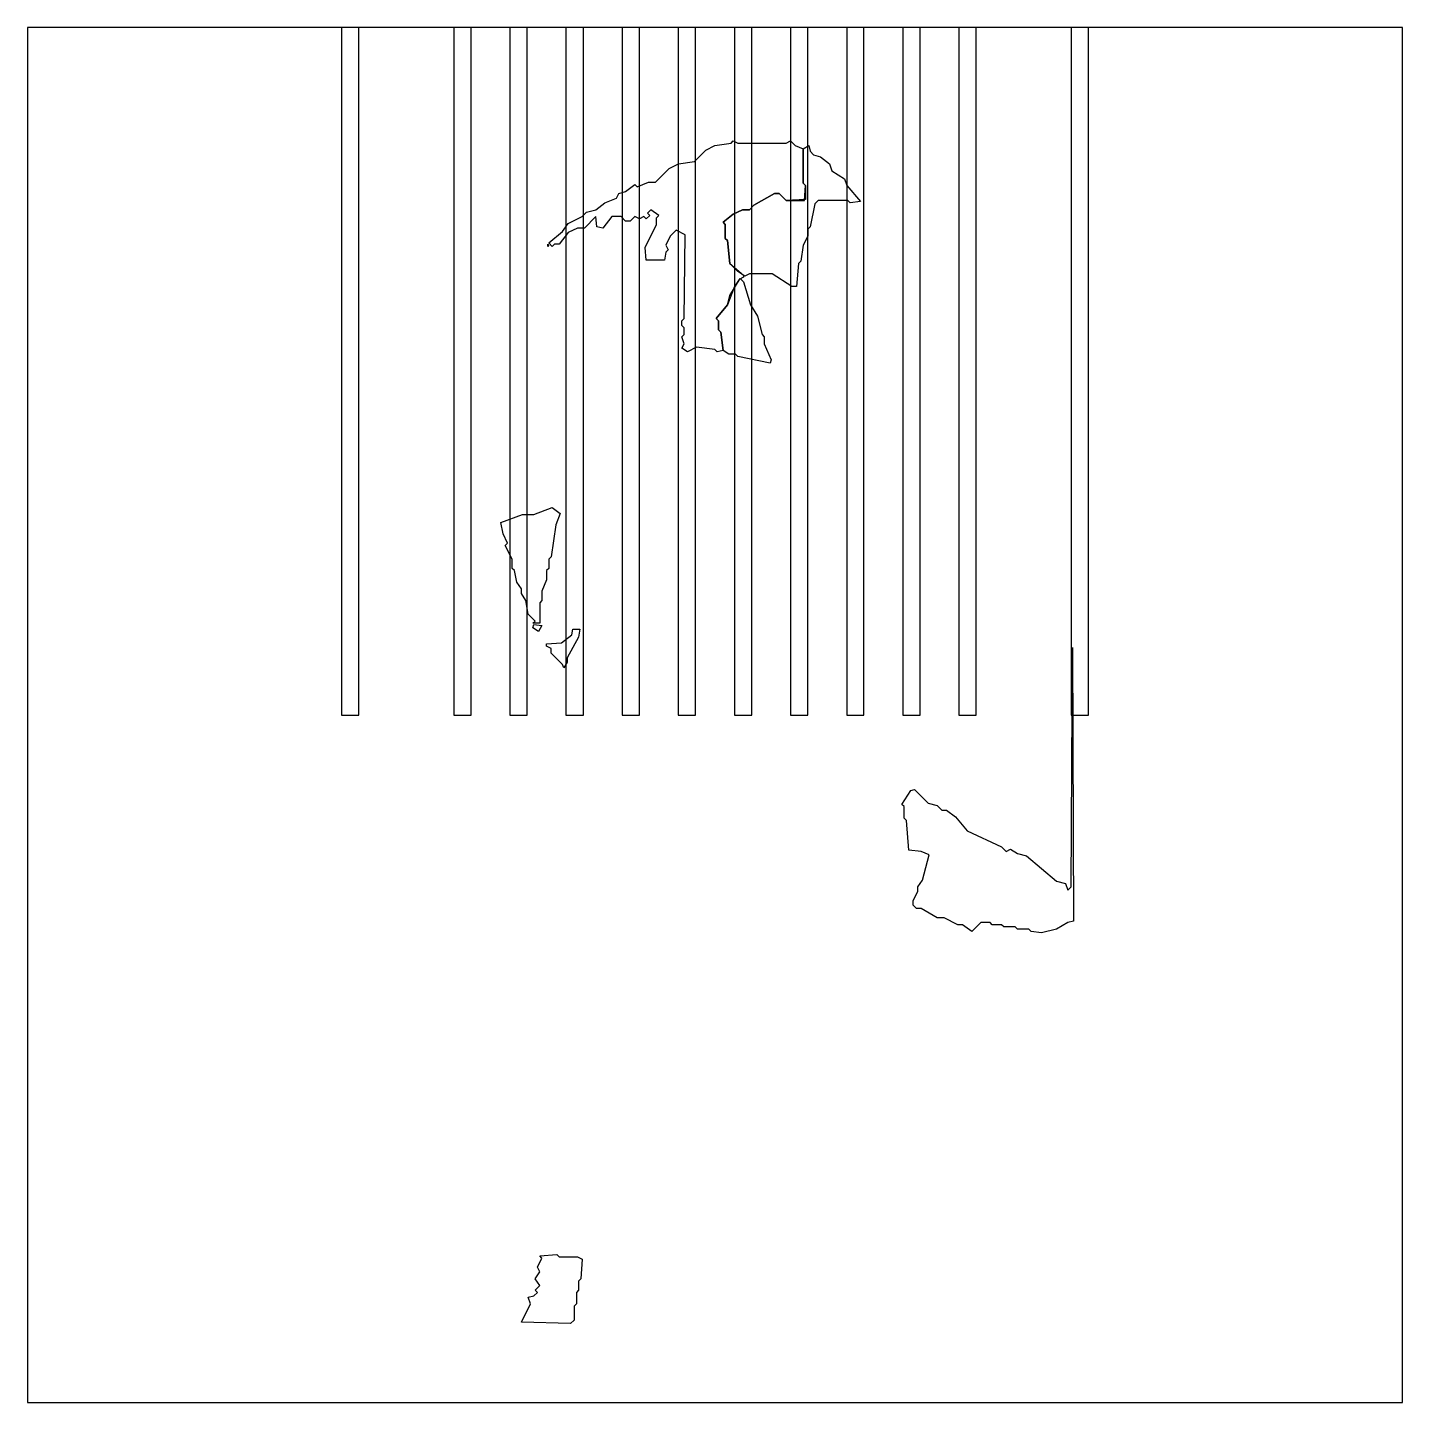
# Model space of a CAD drawing. Header units: millimetres. Extents: x 0 to 283, y 0 to 283.
import ezdxf

# ---------------------------------------------------------------- set-up
doc = ezdxf.new("R2010")
doc.units = ezdxf.units.MM
for name, color, linetype in [('CUT_OUTLINE', 5, 'Continuous'), ('CUT_SLOT', 1, 'Continuous'), ('ENG_D', 3, 'Continuous'), ('ENG_K', 2, 'Continuous'), ('ENG_L', 4, 'Continuous')]:
    doc.layers.add(name, color=color, linetype=linetype)

msp = doc.modelspace()

# ---------------------------------------------------------------- linework, layer by layer
at = {"layer": 'CUT_OUTLINE'}
msp.add_lwpolyline([(0, 0), (282.84, 0), (282.84, 282.84), (0, 282.84), (0, 0)], close=True, dxfattribs=at)
at = {"layer": 'CUT_SLOT'}
for points in [[(64.58, 141.42), (68.15, 141.42), (68.15, 282.84), (64.58, 282.84), (64.58, 141.42)], [(87.68, 141.42), (91.24, 141.42), (91.24, 282.84), (87.68, 282.84), (87.68, 141.42)], [(99.22, 141.42), (102.79, 141.42), (102.79, 282.84), (99.22, 282.84), (99.22, 141.42)], [(110.77, 141.42), (114.34, 141.42), (114.34, 282.84), (110.77, 282.84), (110.77, 141.42)], [(122.32, 141.42), (125.88, 141.42), (125.88, 282.84), (122.32, 282.84), (122.32, 141.42)], [(133.87, 141.42), (137.43, 141.42), (137.43, 282.84), (133.87, 282.84), (133.87, 141.42)], [(145.41, 141.42), (148.98, 141.42), (148.98, 282.84), (145.41, 282.84), (145.41, 141.42)], [(156.96, 141.42), (160.52, 141.42), (160.52, 282.84), (156.96, 282.84), (156.96, 141.42)], [(168.51, 141.42), (172.07, 141.42), (172.07, 282.84), (168.51, 282.84), (168.51, 141.42)], [(180.05, 141.42), (183.62, 141.42), (183.62, 282.84), (180.05, 282.84), (180.05, 141.42)], [(191.6, 141.42), (195.16, 141.42), (195.16, 282.84), (191.6, 282.84), (191.6, 141.42)], [(214.69, 141.42), (218.26, 141.42), (218.26, 282.84), (214.69, 282.84), (214.69, 141.42)]]:
    msp.add_lwpolyline(points, close=True, dxfattribs=at)
at = {"layer": 'ENG_D'}
for points in [[(135.06, 217.79), (134.59, 219.2), (135.06, 219.67), (135.06, 221.09), (134.59, 221.56), (134.59, 222.5), (135.06, 222.97), (135.29, 240.18), (133.41, 241.12), (132.23, 239.94), (131.29, 238.06), (131.76, 237.12), (131.29, 236.65), (131.05, 235), (127.28, 235), (127.04, 237.59), (129.4, 242.3), (129.4, 243.72), (129.87, 244.19), (128.22, 245.37), (127.51, 244.66), (127.99, 244.19), (127.28, 243.48), (126.81, 243.95), (125.87, 243.48), (124.92, 243.95), (123.98, 243.01), (123.04, 243.01), (122.09, 243.95), (120.21, 243.95), (118.32, 241.59), (117.14, 241.83), (116.91, 243.95), (114.55, 241.59), (113.14, 241.59), (111.25, 240.65), (109.37, 238.29), (108.42, 238.29), (107.95, 237.82), (107.24, 238.53), (110.07, 240.89), (111.25, 242.54), (114.08, 243.95), (115.02, 244.89), (116.91, 245.37), (118.79, 246.78), (121.15, 247.72), (121.62, 248.67), (123.04, 249.14), (124.92, 250.55), (125.39, 250.08), (127.75, 251.02), (129.16, 251.02), (131.99, 253.85), (133.88, 254.79), (137.18, 255.27), (139.54, 257.62), (141.42, 258.57), (144.72, 259.04), (145.19, 259.51), (146.14, 259.04), (156.03, 259.04), (156.98, 259.51), (157.92, 258.57), (159.57, 257.86), (159.57, 250.79), (160.04, 250.32), (160.04, 247.49), (156.03, 247.25), (154.62, 248.67), (153.68, 248.67), (149.44, 246.31), (148.49, 245.37), (147.08, 245.37), (145.19, 244.42), (143.07, 242.77), (143.54, 242.3), (143.54, 239.47), (144.01, 239), (144.49, 234.29), (147.31, 231.93), (147.31, 231.46), (146.37, 230.99), (145.43, 229.57), (144.01, 225.8), (141.66, 222.97), (142.13, 222.5), (142.13, 220.62), (142.6, 220.15), (143.07, 216.37), (141.89, 216.14), (141.42, 216.61), (137.65, 217.08), (135.76, 216.14), (134.59, 216.85), (135.06, 217.79)], [(107.24, 238.06), (107.01, 237.82), (107.01, 238.29), (107.24, 238.06)], [(104.42, 160.75), (103, 162.16), (102.53, 164.99), (101.59, 166.41), (101.59, 167.35), (100.64, 168.76), (100.17, 171.12), (99.7, 171.59), (99.7, 173.48), (98.29, 176.31), (98.76, 176.78), (97.82, 178.66), (97.35, 181.02), (101.82, 182.67), (104.18, 182.67), (107.95, 184.08), (109.6, 182.9), (108.66, 180.55), (107.72, 173.95), (107.24, 173.48), (107.24, 171.59), (106.77, 171.12), (106.77, 169.23), (105.83, 166.88), (105.83, 164.99), (105.36, 164.52), (105.36, 160.28), (103.94, 160.28), (104.42, 160.75)], [(206.48, 96.87), (206, 97.35), (203.65, 97.35), (203.18, 97.82), (200.82, 97.82), (200.35, 98.29), (198.46, 98.29), (197.99, 98.76), (196.1, 98.76), (194.22, 96.87), (192.33, 98.29), (191.39, 98.29), (188.56, 99.7), (187.15, 99.7), (183.85, 101.59), (182.9, 101.59), (182.2, 102.29), (182.2, 103.24), (183.14, 105.12), (183.14, 106.07), (184.08, 107.48), (185.5, 112.67), (183.85, 113.37), (181.26, 113.61), (180.78, 119.74), (180.31, 120.21), (180.31, 122.57), (179.84, 123.04), (181.73, 125.87), (182.43, 126.1), (185.26, 123.27), (187.15, 122.8), (188.09, 121.86), (189.03, 121.86), (190.92, 120.44), (193.28, 117.62), (200.35, 114.32), (201.29, 113.37), (202.23, 113.84), (203.65, 112.9), (205.53, 112.43), (211.66, 107.24), (213.55, 106.77), (214.02, 105.36), (214.72, 106.07), (214.96, 155.33), (215.2, 98.99), (214.02, 98.76), (211.66, 97.35), (208.6, 96.64), (206.48, 96.87)], [(103.47, 20.27), (103, 21.68), (104.18, 21.92), (104.89, 22.63), (104.42, 23.1), (105.36, 24.04), (104.42, 25.46), (105.36, 26.87), (104.89, 27.81), (105.83, 29.7), (105.36, 30.17), (108.89, 30.41), (109.37, 29.93), (113.14, 29.93), (114.08, 29.46), (113.84, 25.46), (113.37, 24.98), (113.37, 23.1), (112.9, 22.63), (112.9, 20.27), (112.43, 19.8), (112.43, 16.97), (111.72, 16.26), (101.59, 16.5), (103.47, 20.27)]]:
    msp.add_lwpolyline(points, close=True, dxfattribs=at)
at = {"layer": 'ENG_K'}
for points in [[(146.14, 215.2), (145.66, 215.67), (144.25, 215.67), (143.07, 216.37), (142.6, 220.15), (142.13, 220.62), (142.13, 222.5), (141.66, 222.97), (144.01, 225.8), (144.49, 227.69), (146.61, 231.22), (147.31, 230.52), (148.73, 225.8), (150.14, 223.45), (151.09, 219.67), (151.56, 219.2), (151.56, 217.79), (152.97, 214.49), (152.74, 213.78), (146.14, 215.2)], [(103.94, 159.33), (104.18, 160.04), (105.83, 159.81), (105.12, 158.63), (103.94, 159.33)], [(110.07, 151.79), (107.72, 154.15), (107.72, 155.09), (106.77, 155.56), (106.77, 156.03), (109.84, 156.27), (111.96, 157.92), (112.19, 159.1), (113.61, 159.1), (113.37, 157.45), (111.02, 153.21), (111.02, 152.26), (110.31, 151.09), (110.07, 151.79)]]:
    msp.add_lwpolyline(points, close=True, dxfattribs=at)
at = {"layer": 'ENG_L'}
msp.add_lwpolyline([(157.21, 229.57), (153.21, 232.17), (148.49, 232.17), (147.55, 231.7), (146.14, 232.64), (144.49, 234.29), (144.01, 239), (143.54, 239.47), (143.54, 242.3), (143.07, 242.77), (145.19, 244.42), (147.08, 245.37), (148.49, 245.37), (149.44, 246.31), (153.68, 248.67), (154.62, 248.67), (156.03, 247.25), (159.81, 247.25), (160.04, 250.32), (159.57, 250.79), (159.57, 257.86), (160.75, 258.57), (160.98, 257.39), (161.69, 256.68), (163.11, 256.21), (164.99, 254.79), (165.46, 253.38), (168.06, 251.73), (168.53, 250.32), (171.36, 247.02), (169.23, 246.78), (168.76, 247.25), (162.63, 247.25), (161.93, 246.54), (160.98, 241.83), (160.51, 241.36), (160.51, 239.94), (159.57, 238.06), (159.1, 234.76), (158.63, 234.29), (158.16, 229.57), (157.21, 229.57)], close=True, dxfattribs=at)

doc.saveas('drawing.dxf')
